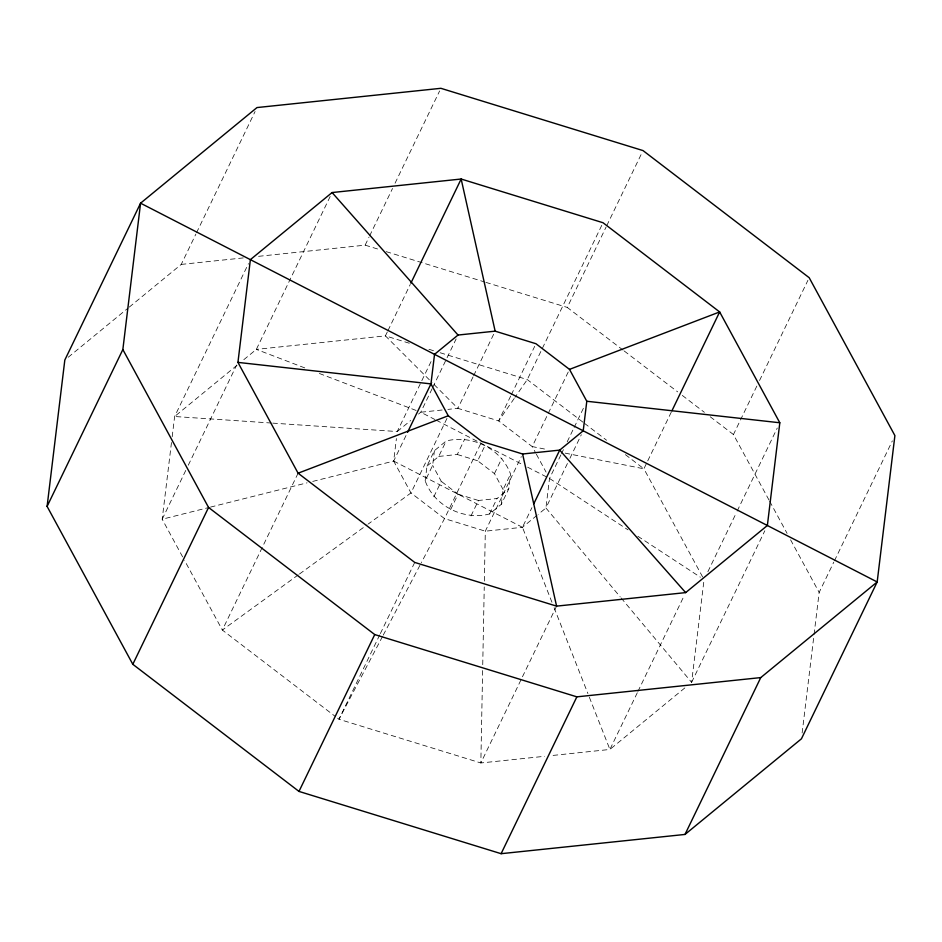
<?xml version="1.0" encoding="UTF-8"?>
<svg xmlns="http://www.w3.org/2000/svg" width="942" height="942" viewBox="0 0 942 942"><rect width="100%" height="100%" fill="white"/><g stroke="black" fill="none" stroke-linecap="round" stroke-linejoin="round"><path stroke-width="0.71" stroke-dasharray="4.71 3.53" d="M482.622 670.551L480.844 762.973L544.653 756.296M482.74 664.687L484.247 586.925M484.353 581.061L485.318 531.182L521.326 456.611M171.479 442.552L162.189 519.23L183.878 559.183M172.186 436.758L174.635 416.505L248.476 263.607M536.987 515.345L522.445 527.296L485.318 531.182L444.518 518.606L410.971 492.949L393.674 461.085L396.405 438.572M425.183 480.856L426.973 466.09L434.427 450.653L446.178 440.997C471.966 434.344 501.45 448.781 510.552 474.109L508.762 488.874L501.309 504.311L489.557 513.967C463.77 520.62 434.297 506.195 425.183 480.856L432.637 465.419L434.427 450.653M501.309 504.311L503.099 489.546L510.552 474.109M621.131 597.982L691.616 682.349L703.886 581.061M802.125 733.017L813.888 635.921M814.065 634.472L819.151 592.447L833.8 562.127M129.254 307.116L181.241 264.408L195.877 234.099M196.513 232.78L255.082 111.521M185.739 470.47L162.189 519.23L209.053 507.455M188.294 465.195L236.666 365.025M330.171 196.489L256.342 349.388L241.588 361.504M258.603 256.318L365.143 245.155L368.97 237.254M369.605 235.936L392.52 188.482M395.063 183.207L439.62 90.95M298.096 473.202L222.347 630.057L335.482 716.591M387.327 331.925L385.419 335.87L256.342 349.388L307.033 368.769M387.963 330.607L410.241 284.472M272.768 423.135L397.253 431.542L432.001 359.585M312.732 481.421L393.674 461.085L406.308 434.921M432.131 388.681L420.756 412.231L418.519 414.068M432.755 387.374L456.128 338.967M446.991 418.378L410.971 492.949L368.263 523.999M473.037 376.953L457.871 408.345L447.886 409.393M473.673 375.646L493.891 333.774M426.973 466.09L438.725 456.434L446.178 440.997M433.826 496.799L441.292 481.362L432.637 465.419M438.725 456.434L457.282 454.491L464.736 439.054M379.72 634.908L338.979 719.264L480.844 762.973L556.581 606.13M380.356 633.589L414.727 562.421M480.538 444.035L444.518 518.606L421.368 562.621M450.606 509.622L458.059 494.185L441.292 481.362M503.099 489.546L494.456 473.614L477.676 460.779L485.13 445.342M510.682 396.064L498.671 420.921L532.218 446.579L535.68 452.949M511.306 394.757L534.691 346.35M601.75 225.374L527.273 379.579L515.015 397.3M623.051 350.094L567.272 307.433L606.095 227.034M606.73 225.715L641.737 153.216M471 515.91L478.454 500.473L497.023 498.53L508.762 488.874M494.456 473.614L501.909 458.165M489.557 513.967L497.023 498.53M568.226 372.008L532.218 446.579L547.973 449.711M551.953 602.256L522.445 527.296L531.912 507.667M560.89 454.904L549.516 478.454L545.936 507.997L538.106 514.426M561.526 453.585L563.422 449.664M567.202 441.822L573.525 428.728M574.161 427.421L584.264 406.497M567.425 463.511L545.936 507.997L620.189 596.863M569.945 458.283L581.32 434.733M671.281 412.125L643.904 468.798L704.063 579.613M768.978 500.014L733.441 434.545L756.991 385.773M759.546 380.509L807.918 280.327M637.287 692.782L609.91 749.455L550.458 755.684M637.922 691.463L684.387 595.25M707.878 571.712L736.526 512.401M737.162 511.082L777.256 428.045M691.616 682.349L764.822 530.77M834.435 560.808L892.357 440.868M382.558 636.415L338.979 719.264L336.647 717.486M383.241 635.12L420.685 563.917M514.202 398.478L498.671 420.921L457.871 408.345L433.026 383.5M68.213 357.253L128.124 308.046M237.043 365.237L174.635 416.505L271.296 423.029M397.253 431.542L410.677 420.509M684.81 687.943L609.91 749.455L588.444 694.937M298.273 574.867L222.347 630.057L184.573 560.466M299.462 574.008L367.086 524.859M210.478 507.102L307.045 482.846M181.241 264.408L244.002 257.837M442.163 409.994L420.756 412.231L434.921 419.52M565.153 453.126L643.904 468.798L625.241 454.527M365.143 245.155L380.58 249.913M386.196 251.644L484.459 281.917M485.86 282.353L567.272 307.433M409.287 343.229L385.419 335.87L432.001 382.464M428.951 349.294L434.568 351.025M440.197 352.755L527.273 379.579L583.251 422.405M457.282 454.491L477.676 460.779M458.059 494.185L478.454 500.473M319.362 373.479L418.012 411.183M436.205 420.179L478.701 442.033M479.984 442.693L522.48 464.547M527.626 467.197L549.516 478.454L628.02 529.84M393.674 461.085L522.445 527.296M637.828 536.257L700.377 577.211M624.205 350.989L677.663 391.872M682.314 395.428L704.392 412.325M710.209 416.764L733.441 434.545M584.429 423.299L606.589 440.244M769.685 501.297L787.1 533.396M790.585 539.813L819.151 592.447M536.363 454.221L546.054 472.072M554.108 607.708L587.914 693.583"/><path stroke-width="1.41" d="M47.1 506.407L64.821 360.032L140.57 203.189L256.989 107.565L440.891 88.312L643.009 150.579L809.19 277.702L894.9 435.593L877.179 581.968L801.43 738.811L685.011 834.435L501.109 853.688L298.991 791.421L132.81 664.298L47.1 506.407L122.849 349.553L140.57 203.189L877.179 581.968L760.759 677.592L685.011 834.435M237.937 362.387L250.384 259.651L332.09 192.545L461.156 179.027L603.021 222.736L719.653 311.943L779.811 422.77L767.365 525.495L685.658 592.612L556.581 606.13L414.727 562.421L298.096 473.202L237.937 362.387L430.953 383.889L448.251 415.763L481.798 441.421L522.598 453.997L559.713 450.111L583.216 430.8L586.795 401.257L569.498 369.382L535.951 343.724L495.151 331.16L458.024 335.046L434.533 354.345L430.953 383.889L407.58 432.296M132.81 664.298L208.559 507.455L122.849 349.553M410.877 283.153L461.156 179.027L495.151 331.16M298.991 791.421L374.739 634.567L208.559 507.455M533.808 503.746L559.713 450.111L685.658 592.612M671.917 410.806L719.653 311.943L569.498 369.382M501.109 853.688L576.857 696.844L760.759 677.592M298.096 473.202L448.251 415.763M586.795 401.257L779.811 422.77M374.739 634.567L576.857 696.844M332.09 192.545L458.024 335.046M522.598 453.997L556.581 606.13"/></g></svg>
